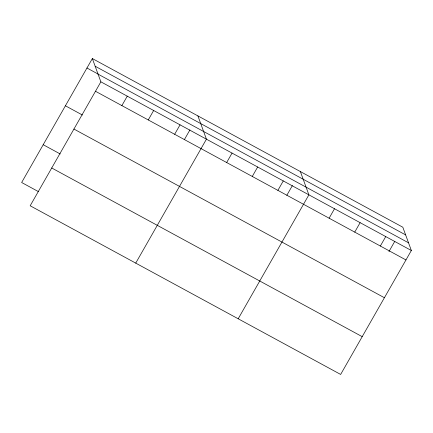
<?xml version="1.0" encoding="UTF-8"?>
<svg xmlns="http://www.w3.org/2000/svg" width="433" height="433" viewBox="0 0 433 433"><rect width="100%" height="100%" fill="white"/><g stroke="black" fill="none" stroke-linecap="round" stroke-linejoin="round"><path stroke-width="0.65" d="M92.348 58.558L100.867 81.826L30.175 205.772L340.652 374.442L411.35 250.501L402.825 227.228L92.348 58.558L21.65 182.499L38.656 191.743M121.873 105.609L127.259 96.164M148.265 119.946L153.65 110.502M174.656 134.284L180.041 124.839M184.361 139.664L189.908 129.932M135.735 263.118L206.433 139.177L197.908 115.903M226.659 162.537L232.05 153.093M252.277 176.453L257.662 167.008M277.889 190.368L283.279 180.924M286.819 195.326L292.367 185.595M238.193 318.78L308.891 194.839L300.367 171.565M329.118 218.2L334.509 208.755M354.735 232.115L360.121 222.67M380.347 246.031L385.738 236.586M388.948 251.557L394.826 241.257M95.157 66.238L405.64 234.908M86.957 68.003L98.686 74.373M98.058 74.146L408.535 242.821M100.867 81.826L411.35 250.501M95.482 91.271L405.965 259.946M65.405 105.787L82.416 115.026M73.929 129.056L384.412 297.731M43.203 144.714L60.209 153.959M51.727 167.988L362.205 336.658"/></g></svg>
